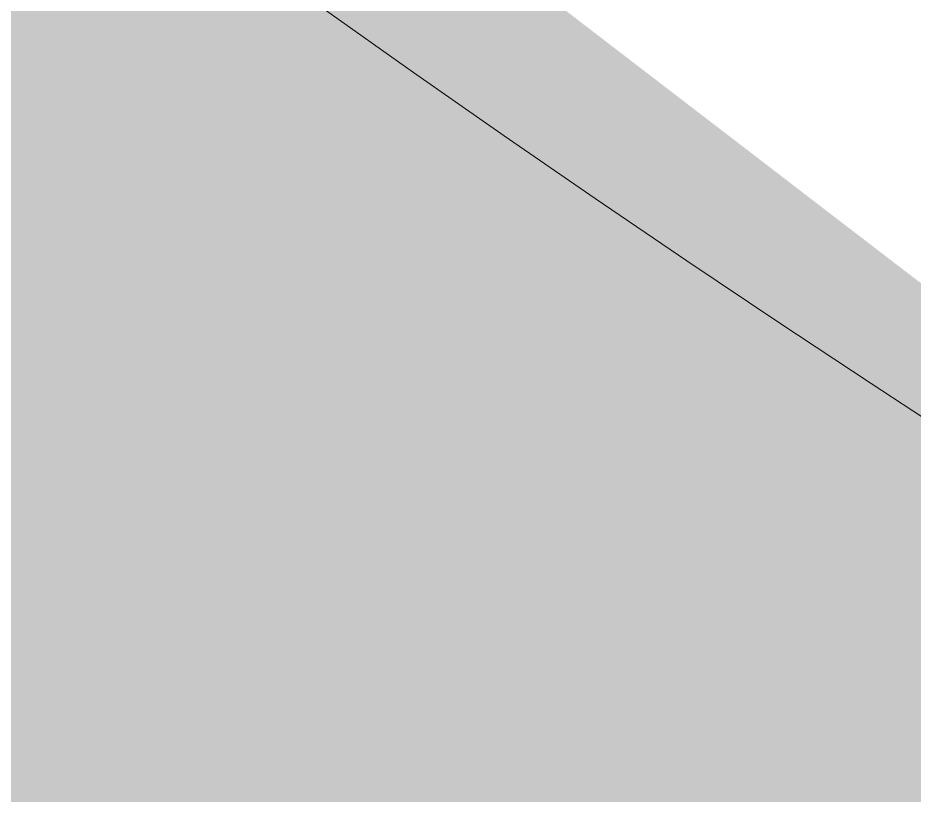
# Model space of a CAD drawing. Header units: inches. Extents: x -26493 to -10162, y -132 to 713.
# Drawn here: x -25623.1365 to -25623.0573, y 290.8553 to 290.924 of the extents above; entities that cross this region are included whole.
import ezdxf

# ---------------------------------------------------------------- set-up
doc = ezdxf.new("R2010")
doc.units = ezdxf.units.IN
doc.header["$MEASUREMENT"] = 0
doc.layers.add('Q-SPCQ', color=91, linetype='Continuous', lineweight=9)

# ---------------------------------------------------------------- blocks, each defined once
blk = doc.blocks.new('Basketball_Backstop-Performance_Sports_Systems-3103-Ceiling_Hung - 27_-0_ to 27_-11 7_8_-652462-Section 13')
at = {"layer": 'Q-SPCQ'}
h = blk.add_hatch(color=256, dxfattribs=at)
h.paths.add_polyline_path([(-25622.16879, 290.5), (-25621.715856, 290.55963), (-25621.29379, 290.734456), (-25620.821624, 291.155565), (-25620.653245, 291.375), (-25620.47842, 291.797067), (-25620.41879, 292.25), (-25620.47842, 292.702933), (-25620.653245, 293.125), (-25620.931353, 293.487437), (-25621.29379, 293.765544), (-25621.715856, 293.94037), (-25622.16879, 294), (-25622.621723, 293.94037), (-25623.04379, 293.765544), (-25623.406227, 293.487437), (-25623.684334, 293.125), (-25623.85916, 292.702933), (-25623.895362, 292.072051), (-25623.85916, 291.797067), (-25623.684334, 291.375), (-25623.406227, 291.012563), (-25623.04379, 290.734456), (-25622.621723, 290.55963)], flags=0)
h.paths.add_polyline_path([(-25622.16879, 290.625), (-25622.589371, 290.680371), (-25622.98129, 290.842709), (-25623.317838, 291.100951), (-25623.576081, 291.4375), (-25623.738419, 291.829419), (-25623.79379, 292.25), (-25623.738419, 292.670581), (-25623.576081, 293.0625), (-25623.317838, 293.399049), (-25622.98129, 293.657291), (-25622.589371, 293.819629), (-25622.16879, 293.875), (-25621.748209, 293.819629), (-25621.35629, 293.657291), (-25621.019741, 293.399049), (-25620.761499, 293.0625), (-25620.59916, 292.670581), (-25620.567217, 292.072051), (-25620.59916, 291.829419), (-25620.821624, 291.359143), (-25621.019741, 291.100951), (-25621.35629, 290.842709), (-25621.748209, 290.680371)], flags=0)
for centre, radius, start, end in [((-25622.16879, 292.25), 1.75, 180, 0), ((-25622.16879, 292.25), 1.625, 180, 0), ((-25622.16879, 292.222815), 1.75, 204.395752, 335.604248)]:
    blk.add_arc(centre, radius, start, end, dxfattribs=at)

msp = doc.modelspace()

# ---------------------------------------------------------------- block references
at = {"layer": 'Q-SPCQ'}
msp.add_blockref('Basketball_Backstop-Performance_Sports_Systems-3103-Ceiling_Hung - 27_-0_ to 27_-11 7_8_-652462-Section 13', (0, 0), dxfattribs=at)

doc.saveas('drawing.dxf')
